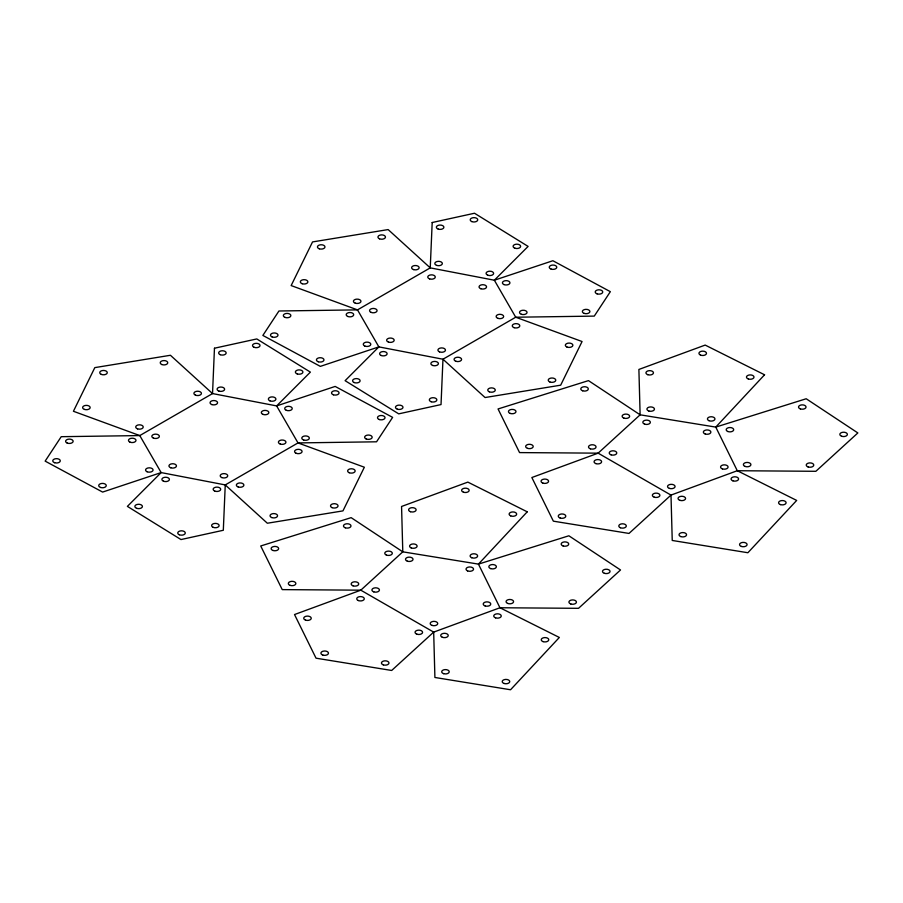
<?xml version="1.0" encoding="UTF-8"?>
<svg xmlns="http://www.w3.org/2000/svg" width="903" height="903" viewBox="0 0 903 903"><rect width="100%" height="100%" fill="white"/><g stroke="black" fill="none" stroke-linecap="round" stroke-linejoin="round"><path stroke-width="1.35" d="M214.462 348.219L212.532 393.573L139.784 435.573L61.223 436.691L45.15 461.128L102.615 492.079L161.152 472.585L225.253 484.922L267.344 523.232L342.959 510.884L364.349 467.223L298.001 442.921L276.634 405.91L212.532 393.573L170.43 355.274L94.815 367.623L73.425 411.271L139.784 435.573L161.152 472.585L127.391 506.38L180.984 539.554L223.312 530.275L225.253 484.922L298.001 442.921L376.551 441.804L392.624 417.367L335.16 386.428L276.634 405.91L310.384 372.115L256.791 338.941L214.462 348.219M432.187 222.522L430.246 267.875L357.498 309.876L278.937 310.993L262.863 335.431L320.328 366.381L378.865 346.887L442.967 359.225L485.069 397.534L560.673 385.186L582.063 341.526L515.715 317.224L494.347 280.212L430.246 267.875L388.143 229.576L312.54 241.925L291.15 285.574L357.498 309.876L378.865 346.887L345.104 380.682L398.708 413.856L441.025 404.578L442.967 359.225L515.715 317.224L594.276 316.106L610.349 291.669L552.884 260.73L494.347 280.212L528.108 246.417L474.504 213.243L432.187 222.522M527.228 511.82L478.443 564.115L402.794 551.835L351.143 517.645L260.719 545.976L282.233 589.614L360.805 590.178L433.677 632.111L499.957 607.753L578.53 608.317L620.519 569.974L568.867 535.784L478.443 564.115L499.957 607.753L559.341 637.462L510.556 689.757L434.907 677.476L433.677 632.111L391.676 670.466L316.027 658.185L294.525 614.548L360.805 590.178L402.794 551.835L401.564 506.47L467.844 482.112L527.228 511.82M764.559 374.79L715.774 427.096L640.125 414.816L588.474 380.626L498.05 408.957L519.564 452.595L598.136 453.159L670.997 495.092L737.288 470.723L815.86 471.298L857.85 432.943L806.198 398.754L715.774 427.096L737.288 470.723L796.672 500.431L747.887 552.738L672.238 540.457L670.997 495.092L629.007 533.436L553.358 521.166L531.856 477.529L598.136 453.159L640.125 414.816L638.895 369.451L705.175 345.081L764.559 374.79M709.013 420.696A3.77 2.178 0 0 0 714.95 419.127A3.77 2.178 0 0 0 709.634 416.938A3.77 2.178 0 0 0 709.013 420.696M648.794 410.989A3.77 2.178 0 0 0 654.461 409.104A3.77 2.178 0 0 0 648.794 407.219A3.77 2.178 0 0 0 648.794 410.989M647.812 374.7A3.77 2.178 0 0 0 653.467 372.815A3.77 2.178 0 0 0 647.812 370.93A3.77 2.178 0 0 0 647.812 374.7M700.525 355.093A3.77 2.178 0 0 0 706.473 353.524A3.77 2.178 0 0 0 701.157 351.335A3.77 2.178 0 0 0 700.525 355.093M748.339 378.967A3.77 2.178 0 0 0 754.005 377.082A3.77 2.178 0 0 0 748.339 375.196A3.77 2.178 0 0 0 748.339 378.967M623.996 418.145A3.77 2.178 0 0 0 629.651 416.26A3.77 2.178 0 0 0 623.996 414.375A3.77 2.178 0 0 0 623.996 418.145M590.393 448.825A3.77 2.178 0 0 0 596.059 446.94A3.77 2.178 0 0 0 590.393 445.044A3.77 2.178 0 0 0 590.393 448.825M527.533 448.362A3.77 2.178 0 0 0 533.199 446.477A3.77 2.178 0 0 0 527.533 444.592A3.77 2.178 0 0 0 527.533 448.362M510.33 413.461A3.77 2.178 0 0 0 515.985 411.576A3.77 2.178 0 0 0 510.33 409.691A3.77 2.178 0 0 0 510.33 413.461M582.672 390.796A3.77 2.178 0 0 0 588.327 388.911A3.77 2.178 0 0 0 582.672 387.015A3.77 2.178 0 0 0 582.672 390.796M722.434 468.905A3.77 2.178 0 0 0 728.089 467.02A3.77 2.178 0 0 0 722.434 465.135A3.77 2.178 0 0 0 722.434 468.905M669.405 488.399A3.77 2.178 0 0 0 675.072 486.514A3.77 2.178 0 0 0 669.405 484.629A3.77 2.178 0 0 0 669.405 488.399M611.117 454.852A3.77 2.178 0 0 0 616.772 452.967A3.77 2.178 0 0 0 611.117 451.082A3.77 2.178 0 0 0 611.117 454.852M644.708 424.173A3.77 2.178 0 0 0 650.363 422.288A3.77 2.178 0 0 0 644.708 420.403A3.77 2.178 0 0 0 644.708 424.173M705.232 433.993A3.77 2.178 0 0 0 710.887 432.108A3.77 2.178 0 0 0 705.232 430.223A3.77 2.178 0 0 0 705.232 433.993M595.957 463.634A3.77 2.178 0 0 0 601.612 461.749A3.77 2.178 0 0 0 595.957 459.853A3.77 2.178 0 0 0 595.957 463.634M654.246 497.181A3.77 2.178 0 0 0 659.912 495.296A3.77 2.178 0 0 0 654.246 493.41A3.77 2.178 0 0 0 654.246 497.181M620.35 527.736A3.77 2.178 0 0 0 626.298 526.178A3.77 2.178 0 0 0 620.982 523.988A3.77 2.178 0 0 0 620.35 527.736M560.142 518.029A3.77 2.178 0 0 0 565.797 516.144A3.77 2.178 0 0 0 560.142 514.259A3.77 2.178 0 0 0 560.142 518.029M542.929 483.128A3.77 2.178 0 0 0 548.584 481.243A3.77 2.178 0 0 0 542.929 479.358A3.77 2.178 0 0 0 542.929 483.128M744.952 466.388A3.77 2.178 0 0 0 750.901 464.819A3.77 2.178 0 0 0 745.585 462.629A3.77 2.178 0 0 0 744.952 466.388M727.75 431.476A3.77 2.178 0 0 0 733.688 429.918A3.77 2.178 0 0 0 728.371 427.729A3.77 2.178 0 0 0 727.75 431.476M800.397 408.924A3.77 2.178 0 0 0 806.052 407.039A3.77 2.178 0 0 0 800.397 405.154A3.77 2.178 0 0 0 800.397 408.924M841.709 436.273A3.77 2.178 0 0 0 847.375 434.388A3.77 2.178 0 0 0 841.709 432.503A3.77 2.178 0 0 0 841.709 436.273M808.117 466.953A3.77 2.178 0 0 0 813.772 465.068A3.77 2.178 0 0 0 808.117 463.183A3.77 2.178 0 0 0 808.117 466.953M780.452 504.608A3.77 2.178 0 0 0 786.107 502.723A3.77 2.178 0 0 0 780.452 500.838A3.77 2.178 0 0 0 780.452 504.608M741.419 546.45A3.77 2.178 0 0 0 747.086 544.565A3.77 2.178 0 0 0 741.419 542.68A3.77 2.178 0 0 0 741.419 546.45M680.602 536.517A3.77 2.178 0 0 0 686.551 534.948A3.77 2.178 0 0 0 681.234 532.759A3.77 2.178 0 0 0 680.602 536.517M679.914 500.341A3.77 2.178 0 0 0 685.58 498.456A3.77 2.178 0 0 0 679.914 496.571A3.77 2.178 0 0 0 679.914 500.341M732.943 480.847A3.77 2.178 0 0 0 738.598 478.962A3.77 2.178 0 0 0 732.943 477.077A3.77 2.178 0 0 0 732.943 480.847M386.36 555.052A3.77 2.178 0 0 0 392.297 553.494A3.77 2.178 0 0 0 386.981 551.293A3.77 2.178 0 0 0 386.36 555.052M353.062 585.844A3.77 2.178 0 0 0 358.728 583.959A3.77 2.178 0 0 0 353.062 582.074A3.77 2.178 0 0 0 353.062 585.844M290.202 585.392A3.77 2.178 0 0 0 295.868 583.507A3.77 2.178 0 0 0 290.202 581.622A3.77 2.178 0 0 0 290.202 585.392M272.999 550.48A3.77 2.178 0 0 0 278.655 548.595A3.77 2.178 0 0 0 272.999 546.71A3.77 2.178 0 0 0 272.999 550.48M345.341 527.815A3.77 2.178 0 0 0 350.996 525.93A3.77 2.178 0 0 0 345.341 524.045A3.77 2.178 0 0 0 345.341 527.815M358.322 600.54A3.77 2.178 0 0 0 364.27 598.971A3.77 2.178 0 0 0 358.942 596.781A3.77 2.178 0 0 0 358.322 600.54M416.915 634.199A3.77 2.178 0 0 0 422.581 632.314A3.77 2.178 0 0 0 416.915 630.429A3.77 2.178 0 0 0 416.915 634.199M383.324 664.879A3.77 2.178 0 0 0 388.979 662.994A3.77 2.178 0 0 0 383.324 661.109A3.77 2.178 0 0 0 383.324 664.879M322.811 655.059A3.77 2.178 0 0 0 328.466 653.162A3.77 2.178 0 0 0 322.811 651.277A3.77 2.178 0 0 0 322.811 655.059M305.598 620.147A3.77 2.178 0 0 0 311.253 618.262A3.77 2.178 0 0 0 305.598 616.377A3.77 2.178 0 0 0 305.598 620.147M543.121 641.638A3.77 2.178 0 0 0 548.776 639.753A3.77 2.178 0 0 0 543.121 637.868A3.77 2.178 0 0 0 543.121 641.638M504.088 683.469A3.77 2.178 0 0 0 509.755 681.584A3.77 2.178 0 0 0 504.088 679.699A3.77 2.178 0 0 0 504.088 683.469M443.576 673.649A3.77 2.178 0 0 0 449.231 671.764A3.77 2.178 0 0 0 443.576 669.879A3.77 2.178 0 0 0 443.576 673.649M442.278 637.247A3.77 2.178 0 0 0 448.227 635.689A3.77 2.178 0 0 0 442.91 633.5A3.77 2.178 0 0 0 442.278 637.247M495.612 617.866A3.77 2.178 0 0 0 501.267 615.981A3.77 2.178 0 0 0 495.612 614.096A3.77 2.178 0 0 0 495.612 617.866M471.682 557.715A3.77 2.178 0 0 0 477.619 556.158A3.77 2.178 0 0 0 472.303 553.968A3.77 2.178 0 0 0 471.682 557.715M411.158 547.895A3.77 2.178 0 0 0 417.107 546.326A3.77 2.178 0 0 0 411.791 544.137A3.77 2.178 0 0 0 411.158 547.895M410.481 511.719A3.77 2.178 0 0 0 416.136 509.834A3.77 2.178 0 0 0 410.481 507.949A3.77 2.178 0 0 0 410.481 511.719M463.499 492.225A3.77 2.178 0 0 0 469.165 490.34A3.77 2.178 0 0 0 463.499 488.455A3.77 2.178 0 0 0 463.499 492.225M510.703 515.884A3.77 2.178 0 0 0 516.651 514.315A3.77 2.178 0 0 0 511.335 512.125A3.77 2.178 0 0 0 510.703 515.884M507.621 603.407A3.77 2.178 0 0 0 513.57 601.85A3.77 2.178 0 0 0 508.254 599.66A3.77 2.178 0 0 0 507.621 603.407M490.724 568.619A3.77 2.178 0 0 0 496.379 566.734A3.77 2.178 0 0 0 490.724 564.838A3.77 2.178 0 0 0 490.724 568.619M563.066 545.943A3.77 2.178 0 0 0 568.721 544.058A3.77 2.178 0 0 0 563.066 542.172A3.77 2.178 0 0 0 563.066 545.943M604.378 573.303A3.77 2.178 0 0 0 610.044 571.418A3.77 2.178 0 0 0 604.378 569.522A3.77 2.178 0 0 0 604.378 573.303M570.786 603.972A3.77 2.178 0 0 0 576.441 602.087A3.77 2.178 0 0 0 570.786 600.202A3.77 2.178 0 0 0 570.786 603.972M485.103 605.924A3.77 2.178 0 0 0 490.758 604.039A3.77 2.178 0 0 0 485.103 602.154A3.77 2.178 0 0 0 485.103 605.924M432.074 625.418A3.77 2.178 0 0 0 437.741 623.533A3.77 2.178 0 0 0 432.074 621.648A3.77 2.178 0 0 0 432.074 625.418M373.786 591.871A3.77 2.178 0 0 0 379.441 589.986A3.77 2.178 0 0 0 373.786 588.101A3.77 2.178 0 0 0 373.786 591.871M407.377 561.192A3.77 2.178 0 0 0 413.032 559.307A3.77 2.178 0 0 0 407.377 557.422A3.77 2.178 0 0 0 407.377 561.192M467.596 570.899A3.77 2.178 0 0 0 473.533 569.341A3.77 2.178 0 0 0 468.217 567.152A3.77 2.178 0 0 0 467.596 570.899M302.212 283.734A3.77 2.178 0 0 0 307.878 281.849A3.77 2.178 0 0 0 302.212 279.964A3.77 2.178 0 0 0 302.212 283.734M319.323 248.81A3.77 2.178 0 0 0 324.978 246.925A3.77 2.178 0 0 0 319.323 245.04A3.77 2.178 0 0 0 319.323 248.81M379.508 238.821A3.77 2.178 0 0 0 385.457 237.263A3.77 2.178 0 0 0 380.14 235.073A3.77 2.178 0 0 0 379.508 238.821M413.495 269.579A3.77 2.178 0 0 0 419.15 267.694A3.77 2.178 0 0 0 413.495 265.809A3.77 2.178 0 0 0 413.495 269.579M355.297 303.182A3.77 2.178 0 0 0 360.952 301.297A3.77 2.178 0 0 0 355.297 299.412A3.77 2.178 0 0 0 355.297 303.182M371.133 312.393A3.77 2.178 0 0 0 377.07 310.824A3.77 2.178 0 0 0 371.754 308.634A3.77 2.178 0 0 0 371.133 312.393M429.636 278.903A3.77 2.178 0 0 0 435.291 277.018A3.77 2.178 0 0 0 429.636 275.133A3.77 2.178 0 0 0 429.636 278.903M480.915 288.768A3.77 2.178 0 0 0 486.57 286.883A3.77 2.178 0 0 0 480.915 284.998A3.77 2.178 0 0 0 480.915 288.768M498.004 318.375A3.77 2.178 0 0 0 503.66 316.49A3.77 2.178 0 0 0 498.004 314.605A3.77 2.178 0 0 0 498.004 318.375M439.501 351.865A3.77 2.178 0 0 0 445.45 350.296A3.77 2.178 0 0 0 440.133 348.106A3.77 2.178 0 0 0 439.501 351.865M388.527 342.113A3.77 2.178 0 0 0 394.182 340.217A3.77 2.178 0 0 0 388.527 338.332A3.77 2.178 0 0 0 388.527 342.113M381.168 355.489A3.77 2.178 0 0 0 387.116 353.931A3.77 2.178 0 0 0 381.788 351.741A3.77 2.178 0 0 0 381.168 355.489M432.751 365.478A3.77 2.178 0 0 0 438.406 363.593A3.77 2.178 0 0 0 432.751 361.708A3.77 2.178 0 0 0 432.751 365.478M431.205 401.756A3.77 2.178 0 0 0 436.86 399.871A3.77 2.178 0 0 0 431.205 397.986A3.77 2.178 0 0 0 431.205 401.756M397.343 409.183A3.77 2.178 0 0 0 402.998 407.298A3.77 2.178 0 0 0 397.343 405.413A3.77 2.178 0 0 0 397.343 409.183M354.168 382.533A3.77 2.178 0 0 0 360.105 380.964A3.77 2.178 0 0 0 354.789 378.775A3.77 2.178 0 0 0 354.168 382.533M521.392 314.3A3.77 2.178 0 0 0 527.047 312.415A3.77 2.178 0 0 0 521.392 310.53A3.77 2.178 0 0 0 521.392 314.3M503.987 284.58A3.77 2.178 0 0 0 509.935 283.023A3.77 2.178 0 0 0 504.619 280.833A3.77 2.178 0 0 0 503.987 284.58M551.123 269.105A3.77 2.178 0 0 0 556.779 267.22A3.77 2.178 0 0 0 551.123 265.335A3.77 2.178 0 0 0 551.123 269.105M597.097 293.859A3.77 2.178 0 0 0 602.752 291.974A3.77 2.178 0 0 0 597.097 290.089A3.77 2.178 0 0 0 597.097 293.859M584.23 313.409A3.77 2.178 0 0 0 589.896 311.524A3.77 2.178 0 0 0 584.23 309.639A3.77 2.178 0 0 0 584.23 313.409M455.947 361.29A3.77 2.178 0 0 0 461.602 359.405A3.77 2.178 0 0 0 455.947 357.52A3.77 2.178 0 0 0 455.947 361.29M514.146 327.687A3.77 2.178 0 0 0 519.801 325.802A3.77 2.178 0 0 0 514.146 323.917A3.77 2.178 0 0 0 514.146 327.687M566.926 347.023A3.77 2.178 0 0 0 572.863 345.465A3.77 2.178 0 0 0 567.547 343.264A3.77 2.178 0 0 0 566.926 347.023M549.814 381.946A3.77 2.178 0 0 0 555.751 380.389A3.77 2.178 0 0 0 550.435 378.188A3.77 2.178 0 0 0 549.814 381.946M489.324 391.823A3.77 2.178 0 0 0 495.262 390.265A3.77 2.178 0 0 0 489.945 388.076A3.77 2.178 0 0 0 489.324 391.823M487.665 275.155A3.77 2.178 0 0 0 493.614 273.586A3.77 2.178 0 0 0 488.286 271.397A3.77 2.178 0 0 0 487.665 275.155M436.691 265.403A3.77 2.178 0 0 0 442.346 263.518A3.77 2.178 0 0 0 436.691 261.633A3.77 2.178 0 0 0 436.691 265.403M438.237 229.114A3.77 2.178 0 0 0 443.892 227.229A3.77 2.178 0 0 0 438.237 225.344A3.77 2.178 0 0 0 438.237 229.114M471.795 221.585A3.77 2.178 0 0 0 477.732 220.016A3.77 2.178 0 0 0 472.416 217.826A3.77 2.178 0 0 0 471.795 221.585M514.97 248.235A3.77 2.178 0 0 0 520.636 246.35A3.77 2.178 0 0 0 514.97 244.465A3.77 2.178 0 0 0 514.97 248.235M347.745 316.456A3.77 2.178 0 0 0 353.694 314.899A3.77 2.178 0 0 0 348.377 312.709A3.77 2.178 0 0 0 347.745 316.456M364.846 346.063A3.77 2.178 0 0 0 370.783 344.506A3.77 2.178 0 0 0 365.467 342.316A3.77 2.178 0 0 0 364.846 346.063M318.319 361.776A3.77 2.178 0 0 0 323.974 359.891A3.77 2.178 0 0 0 318.319 357.994A3.77 2.178 0 0 0 318.319 361.776M272.04 336.898A3.77 2.178 0 0 0 277.989 335.34A3.77 2.178 0 0 0 272.672 333.151A3.77 2.178 0 0 0 272.04 336.898M284.908 317.359A3.77 2.178 0 0 0 290.845 315.79A3.77 2.178 0 0 0 285.529 313.601A3.77 2.178 0 0 0 284.908 317.359M163.454 481.186A3.77 2.178 0 0 0 169.392 479.628A3.77 2.178 0 0 0 164.075 477.439A3.77 2.178 0 0 0 163.454 481.186M214.733 491.063A3.77 2.178 0 0 0 220.682 489.494A3.77 2.178 0 0 0 215.354 487.304A3.77 2.178 0 0 0 214.733 491.063M213.187 527.341A3.77 2.178 0 0 0 219.124 525.783A3.77 2.178 0 0 0 213.808 523.593A3.77 2.178 0 0 0 213.187 527.341M179.325 534.768A3.77 2.178 0 0 0 185.273 533.199A3.77 2.178 0 0 0 179.945 531.009A3.77 2.178 0 0 0 179.325 534.768M136.748 508.344A3.77 2.178 0 0 0 142.414 506.448A3.77 2.178 0 0 0 136.748 504.563A3.77 2.178 0 0 0 136.748 508.344M130.032 442.154A3.77 2.178 0 0 0 135.981 440.596A3.77 2.178 0 0 0 130.653 438.406A3.77 2.178 0 0 0 130.032 442.154M147.121 471.761A3.77 2.178 0 0 0 153.07 470.203A3.77 2.178 0 0 0 147.753 468.014A3.77 2.178 0 0 0 147.121 471.761M100.605 487.473A3.77 2.178 0 0 0 106.261 485.577A3.77 2.178 0 0 0 100.605 483.692A3.77 2.178 0 0 0 100.605 487.473M54.631 462.708A3.77 2.178 0 0 0 60.287 460.823A3.77 2.178 0 0 0 54.631 458.938A3.77 2.178 0 0 0 54.631 462.708M67.183 443.057A3.77 2.178 0 0 0 73.132 441.488A3.77 2.178 0 0 0 67.815 439.298A3.77 2.178 0 0 0 67.183 443.057M280.291 444.073A3.77 2.178 0 0 0 285.946 442.188A3.77 2.178 0 0 0 280.291 440.303A3.77 2.178 0 0 0 280.291 444.073M221.788 477.563A3.77 2.178 0 0 0 227.725 475.994A3.77 2.178 0 0 0 222.409 473.804A3.77 2.178 0 0 0 221.788 477.563M170.814 467.799A3.77 2.178 0 0 0 176.469 465.914A3.77 2.178 0 0 0 170.814 464.029A3.77 2.178 0 0 0 170.814 467.799M153.408 438.09A3.77 2.178 0 0 0 159.357 436.521A3.77 2.178 0 0 0 154.041 434.332A3.77 2.178 0 0 0 153.408 438.09M211.923 404.6A3.77 2.178 0 0 0 217.578 402.715A3.77 2.178 0 0 0 211.923 400.83A3.77 2.178 0 0 0 211.923 404.6M262.897 414.353A3.77 2.178 0 0 0 268.834 412.784A3.77 2.178 0 0 0 263.518 410.594A3.77 2.178 0 0 0 262.897 414.353M303.668 439.998A3.77 2.178 0 0 0 309.334 438.113A3.77 2.178 0 0 0 303.668 436.228A3.77 2.178 0 0 0 303.668 439.998M286.274 410.278A3.77 2.178 0 0 0 292.222 408.72A3.77 2.178 0 0 0 286.906 406.531A3.77 2.178 0 0 0 286.274 410.278M333.41 394.803A3.77 2.178 0 0 0 339.065 392.918A3.77 2.178 0 0 0 333.41 391.033A3.77 2.178 0 0 0 333.41 394.803M379.373 419.556A3.77 2.178 0 0 0 385.039 417.671A3.77 2.178 0 0 0 379.373 415.786A3.77 2.178 0 0 0 379.373 419.556M366.212 438.993A3.77 2.178 0 0 0 372.16 437.424A3.77 2.178 0 0 0 366.844 435.235A3.77 2.178 0 0 0 366.212 438.993M195.477 395.164A3.77 2.178 0 0 0 201.414 393.606A3.77 2.178 0 0 0 196.098 391.417A3.77 2.178 0 0 0 195.477 395.164M137.583 428.88A3.77 2.178 0 0 0 143.238 426.995A3.77 2.178 0 0 0 137.583 425.11A3.77 2.178 0 0 0 137.583 428.88M84.498 409.431A3.77 2.178 0 0 0 90.153 407.546A3.77 2.178 0 0 0 84.498 405.661A3.77 2.178 0 0 0 84.498 409.431M101.305 374.395A3.77 2.178 0 0 0 107.254 372.837A3.77 2.178 0 0 0 101.926 370.648A3.77 2.178 0 0 0 101.305 374.395M161.795 364.519A3.77 2.178 0 0 0 167.744 362.961A3.77 2.178 0 0 0 162.416 360.771A3.77 2.178 0 0 0 161.795 364.519M271.6 517.521A3.77 2.178 0 0 0 277.548 515.963A3.77 2.178 0 0 0 272.232 513.773A3.77 2.178 0 0 0 271.6 517.521M238.234 486.988A3.77 2.178 0 0 0 243.889 485.103A3.77 2.178 0 0 0 238.234 483.218A3.77 2.178 0 0 0 238.234 486.988M296.128 453.272A3.77 2.178 0 0 0 302.065 451.714A3.77 2.178 0 0 0 296.748 449.525A3.77 2.178 0 0 0 296.128 453.272M349.201 472.72A3.77 2.178 0 0 0 355.15 471.152A3.77 2.178 0 0 0 349.833 468.962A3.77 2.178 0 0 0 349.201 472.72M332.09 507.644A3.77 2.178 0 0 0 338.038 506.086A3.77 2.178 0 0 0 332.722 503.885A3.77 2.178 0 0 0 332.09 507.644M269.952 400.853A3.77 2.178 0 0 0 275.889 399.284A3.77 2.178 0 0 0 270.573 397.094A3.77 2.178 0 0 0 269.952 400.853M218.966 391.101A3.77 2.178 0 0 0 224.633 389.216A3.77 2.178 0 0 0 218.966 387.331A3.77 2.178 0 0 0 218.966 391.101M220.219 354.698A3.77 2.178 0 0 0 226.156 353.141A3.77 2.178 0 0 0 220.84 350.951A3.77 2.178 0 0 0 220.219 354.698M254.07 347.271A3.77 2.178 0 0 0 260.019 345.714A3.77 2.178 0 0 0 254.702 343.524A3.77 2.178 0 0 0 254.07 347.271M297.256 373.932A3.77 2.178 0 0 0 302.911 372.047A3.77 2.178 0 0 0 297.256 370.162A3.77 2.178 0 0 0 297.256 373.932"/></g></svg>
